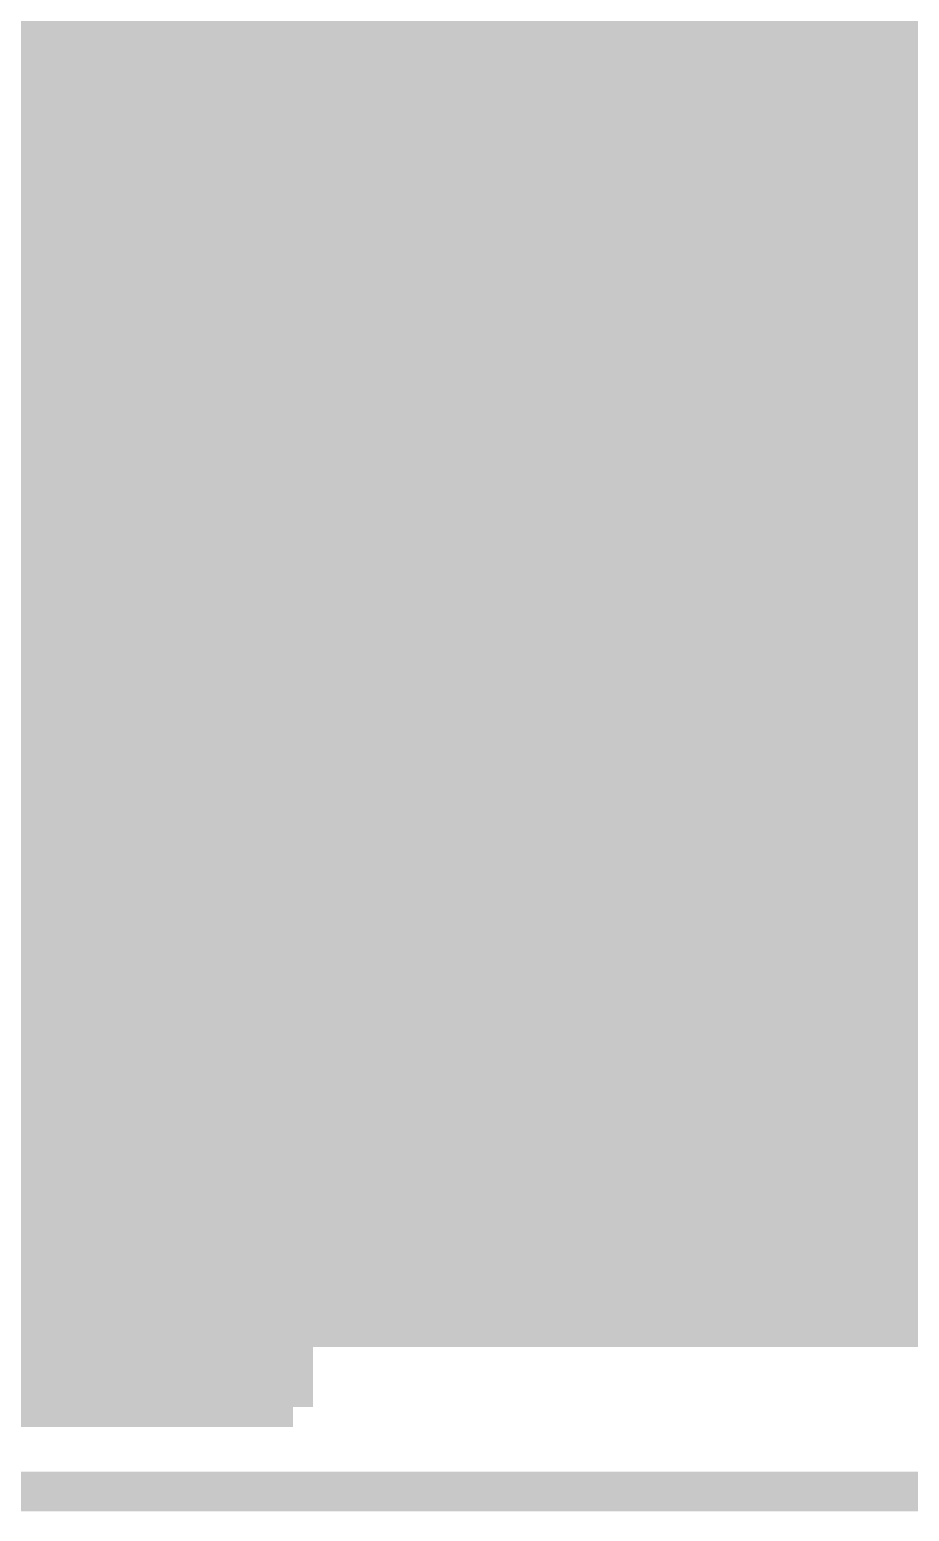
# Model space of a CAD drawing. Extents: x -72 to 72, y -47 to 50.
# Drawn here: x 50.39 to 55.99, y -6.13 to 3.31 of the extents above; entities that cross this region are included whole.
import ezdxf

# ---------------------------------------------------------------- set-up
doc = ezdxf.new("R2010")
doc.units = 0
doc.header["$MEASUREMENT"] = 0
doc.layers.get('0').update_dxf_attribs({"linetype": 'CONTINUOUS'})
for name, color, linetype in [('22-303-0_BOT', 7, 'CONTINUOUS'), ('22-303-0_DRD', 7, 'CONTINUOUS'), ('22-303-0_GND', 6, 'CONTINUOUS'), ('22-303-0_IN1', 4, 'CONTINUOUS'), ('22-303-0_IN2', 3, 'CONTINUOUS'), ('22-303-0_PWR', 5, 'CONTINUOUS'), ('22-303-0_SMB', 10, 'CONTINUOUS'), ('22-303-0_SMT', 14, 'CONTINUOUS'), ('22-303-0_SPB', 9, 'CONTINUOUS'), ('22-303-0_SPT', 12, 'CONTINUOUS'), ('22-303-0_SSB', 11, 'CONTINUOUS'), ('22-303-0_SST', 13, 'CONTINUOUS'), ('22-303-0_TOP', 8, 'CONTINUOUS'), ('THRUHOLE_TAP', 7, 'CONTINUOUS')]:
    doc.layers.add(name, color=color, linetype=linetype)

# ---------------------------------------------------------------- blocks, each defined once
blk = doc.blocks.new('RECTANGLE_9')
blk.add_solid([(0.508, 0.9017), (0.508, -0.9017), (-0.508, 0.9017), (-0.508, -0.9017)])
blk = doc.blocks.new('ROUND_44')
at = {"const_width": 0.29972}
blk.add_lwpolyline([(-0.14986, 0, 1), (0.14986, 0, 1)], format="xyb", close=True, dxfattribs=at)
blk = doc.blocks.new('ROUND_48')
at = {"const_width": 0.29972}
blk.add_lwpolyline([(-0.14986, 0, 1), (0.14986, 0, 1)], format="xyb", close=True, dxfattribs=at)
blk = doc.blocks.new('ROUND_81')
at = {"const_width": 0.0635}
blk.add_lwpolyline([(-0.03175, 0, 1), (0.03175, 0, 1)], format="xyb", close=True, dxfattribs=at)
blk = doc.blocks.new('ROUND_83')
at = {"const_width": 0.50038}
blk.add_lwpolyline([(-0.25019, 0, 1), (0.25019, 0, 1)], format="xyb", close=True, dxfattribs=at)
blk = doc.blocks.new('ROUND_82')
at = {"const_width": 0.50038}
blk.add_lwpolyline([(-0.25019, 0, 1), (0.25019, 0, 1)], format="xyb", close=True, dxfattribs=at)
blk = doc.blocks.new('RECTANGLE_7')
blk.add_solid([(0.8001, 1.6002), (0.8001, -1.6002), (-0.8001, 1.6002), (-0.8001, -1.6002)])
blk = doc.blocks.new('RECTANGLE_35')
blk.add_solid([(0.82423, 0.22479), (0.82423, -0.22479), (-0.82423, 0.22479), (-0.82423, -0.22479)])
blk = doc.blocks.new('ROUND_95')
at = {"const_width": 0.10033}
blk.add_lwpolyline([(-0.050164, 0, 1), (0.050164, 0, 1)], format="xyb", close=True, dxfattribs=at)

msp = doc.modelspace()

# ---------------------------------------------------------------- linework, layer by layer
at = {"layer": '22-303-0_BOT'}
for points, const_width in [([(50.419, 16.891), (50.419, -4.953)], 0.254), ([(50.6476, 16.891), (50.6476, -4.953)], 0.254), ([(50.8762, 16.891), (50.8762, -4.953)], 0.254), ([(51.1048, 16.891), (51.1048, -4.953)], 0.254), ([(51.3334, 16.891), (51.3334, -4.953)], 0.254), ([(51.562, 16.891), (51.562, -4.953)], 0.254), ([(51.7906, 16.891), (51.7906, -4.953)], 0.254), ([(52.0192, 16.891), (52.0192, -4.953)], 0.254), ([(55.6768, 16.891), (55.6768, 2.4765)], 0.254), ([(55.9054, 16.891), (55.9054, 2.4765)], 0.254), ([(53.6194, 9.94156), (53.6194, 1.88722)], 0.254), ([(54.991, 8.9535), (54.991, 2.4765)], 0.254), ([(55.2196, 8.9535), (55.2196, 2.4765)], 0.254), ([(55.4482, 8.9535), (55.4482, 2.4765)], 0.254), ([(52.2478, 6.95706), (52.2478, -4.953)], 0.254), ([(53.848, 6.91134), (53.848, 2.07264)], 0.254), ([(54.7624, 6.79196), (54.7624, 2.4765)], 0.254), ([(54.0766, 6.70306), (54.0766, 2.12852)], 0.254), ([(54.3052, 6.63702), (54.3052, 2.09296)], 0.254), ([(54.5338, 6.65988), (54.5338, 1.94564)], 0.254), ([(52.4764, 3.57378), (52.4764, -4.953)], 0.254), ([(53.3908, 3.51282), (53.3908, -3.79476)], 0.254), ([(52.705, 3.38836), (52.705, -3.8481)], 0.254), ([(53.1622, 3.36804), (53.1622, -3.71856)], 0.254), ([(57.75706, 3.2766), (44.0944, 3.2766)], 0.254), ([(52.9336, 3.33248), (52.9336, -3.7338)], 0.254), ([(57.96534, 3.048), (44.0944, 3.048)], 0.254), ([(70.612, 2.8194), (44.0944, 2.8194)], 0.254), ([(70.612, 2.5908), (44.0944, 2.5908)], 0.254), ([(56.2864, 2.4765), (54.6608, 2.4765)], 0.254), ([(54.6608, 2.4765), (54.6608, 1.7653)], 0.254), ([(54.6608, 2.3622), (44.09186, 2.3622)], 0.254), ([(54.6608, 2.1336), (43.98264, 2.1336)], 0.254), ([(53.6321, 1.905), (43.75404, 1.905)], 0.254), ([(54.6608, 1.905), (54.5719, 1.905)], 0.254), ([(53.5178, 1.6764), (43.52544, 1.6764)], 0.254), ([(55.4736, 1.27), (54.356, 1.27), (54.102, 1.524)], 0.381), ([(53.50256, 1.4478), (43.91914, 1.4478)], 0.254), ([(53.57876, 1.2192), (44.19346, 1.2192)], 0.254), ([(53.6194, 1.16078), (53.6194, -1.03378)], 0.254), ([(53.81752, 0.9906), (44.28236, 0.9906)], 0.254), ([(53.848, 0.97536), (53.848, -0.84836)], 0.254), ([(54.0766, 0.86106), (54.0766, -0.79248)], 0.254), ([(54.6608, 0.762), (44.27982, 0.762)], 0.254), ([(54.3052, 0.77724), (54.3052, -0.82804)], 0.254), ([(54.6608, 0.7747), (54.356, 0.7747)], 0.254), ([(54.5338, 0.7747), (54.5338, -0.97282)], 0.254), ([(54.6608, 0.7747), (54.6608, 0.0635)], 0.254), ([(54.6608, 0.5334), (44.17568, 0.5334)], 0.254), ([(54.6608, 0.3048), (43.84294, 0.3048)], 0.254), ([(61.7601, 0.0762), (44.08424, 0.0762)], 0.254), ([(56.2864, 0.0635), (54.6608, 0.0635)], 0.254), ([(54.7624, 0.0635), (54.7624, -0.6985)], 0.254), ([(54.991, 0.0635), (54.991, -0.6985)], 0.254), ([(55.2196, 0.0635), (55.2196, -0.6985)], 0.254), ([(55.4482, 0.0635), (55.4482, -0.6985)], 0.254), ([(55.6768, 0.0635), (55.6768, -0.6985)], 0.254), ([(55.9054, 0.0635), (55.9054, -0.6985)], 0.254), ([(61.7601, -0.1524), (44.2468, -0.1524)], 0.254), ([(61.7601, -0.381), (44.29252, -0.381)], 0.254), ([(61.7601, -0.6096), (44.2468, -0.6096)], 0.254), ([(56.2864, -0.6985), (54.6608, -0.6985)], 0.254), ([(54.6608, -0.6985), (54.6608, -1.16586)], 0.254), ([(53.87086, -0.8382), (44.31538, -0.8382)], 0.254), ([(54.6608, -0.8382), (54.33314, -0.8382)], 0.254), ([(53.594, -1.0668), (44.31538, -1.0668)], 0.254), ([(54.6608, -1.0668), (54.60746, -1.0668)], 0.254), ([(53.5051, -1.2954), (44.31538, -1.2954)], 0.254), ([(54.102, -1.397), (54.61, -1.905), (55.4736, -1.905)], 0.381), ([(53.51018, -1.524), (44.31538, -1.524)], 0.254), ([(53.61178, -1.7526), (42.51452, -1.7526)], 0.254), ([(53.6194, -1.76022), (53.6194, -4.03352)], 0.254), ([(53.94706, -1.9812), (42.51452, -1.9812)], 0.254), ([(53.848, -1.94564), (53.848, -4.953)], 0.254), ([(53.99532, -1.99136), (54.25948, -2.25552)], 0.254), ([(54.0766, -2.07264), (54.0766, -4.953)], 0.254), ([(54.21376, -2.2098), (44.31538, -2.2098)], 0.254), ([(54.3052, -2.29616), (54.3052, -4.953)], 0.254), ([(54.6608, -2.4384), (44.31538, -2.4384)], 0.254), ([(54.5338, -2.39522), (54.5338, -4.953)], 0.254), ([(54.6608, -2.4003), (54.61, -2.4003)], 0.254), ([(54.6608, -2.4003), (54.6608, -3.1115)], 0.254), ([(54.6608, -2.667), (44.31538, -2.667)], 0.254), ([(54.6608, -2.8956), (44.31538, -2.8956)], 0.254), ([(70.612, -3.1242), (43.9674, -3.1242)], 0.254), ([(56.2864, -3.1115), (54.6608, -3.1115)], 0.254), ([(54.7624, -3.1115), (54.7624, -4.953)], 0.254), ([(54.991, -3.1115), (54.991, -4.953)], 0.254), ([(55.2196, -3.1115), (55.2196, -4.953)], 0.254), ([(55.4482, -3.1115), (55.4482, -4.953)], 0.254), ([(55.6768, -3.1115), (55.6768, -4.953)], 0.254), ([(55.9054, -3.1115), (55.9054, -4.953)], 0.254), ([(70.612, -3.3528), (43.9674, -3.3528)], 0.254), ([(70.612, -3.5814), (44.79544, -3.5814)], 0.254), ([(52.75834, -3.81), (45.02404, -3.81)], 0.254), ([(68.7197, -3.81), (53.41366, -3.81)], 0.254), ([(52.55006, -4.0386), (45.49648, -4.0386)], 0.254), ([(68.52158, -4.0386), (53.62194, -4.0386)], 0.254), ([(52.48402, -4.2672), (45.7327, -4.2672)], 0.254), ([(68.43014, -4.2672), (53.68798, -4.2672)], 0.254), ([(52.50688, -4.4958), (45.81144, -4.4958)], 0.254), ([(68.41236, -4.4958), (53.66258, -4.4958)], 0.254), ([(53.6194, -4.60248), (53.6194, -4.953)], 0.254), ([(52.63896, -4.7244), (45.7962, -4.7244)], 0.254), ([(68.46062, -4.7244), (53.53304, -4.7244)], 0.254), ([(52.705, -4.7879), (52.705, -4.953)], 0.254), ([(53.3908, -4.8387), (53.3908, -4.953)], 0.254), ([(52.9336, -4.9022), (52.9336, -4.953)], 0.254), ([(53.1622, -4.91744), (53.1622, -4.953)], 0.254), ([(68.59016, -4.953), (45.6819, -4.953)], 0.254)]:
    msp.add_lwpolyline(points, dxfattribs=dict(at, const_width=const_width))
at = {"layer": '22-303-0_BOT', "const_width": 0.254}
for points in [[(52.35448, 3.937, 0.4142136), (52.959, 3.33248)], [(52.959, 3.33248, 0.4142136), (53.56352, 3.937)], [(54.102, 2.12852, 0.4142136), (53.49748, 1.524)], [(54.65572, 1.7653, 0.2983671), (54.102, 2.12852)], [(53.49748, 1.524, 0.3633124), (53.99532, 0.9271)], [(54.00548, 0.91948, 0.1989124), (54.356, 0.77429)], [(54.102, -0.79248, 0.4142136), (53.49748, -1.397)], [(54.6608, -1.16586, 0.3034822), (54.102, -0.79248)], [(53.49748, -1.397, 0.3631045), (53.99532, -1.99136)], [(54.25948, -2.25552, 0.1989124), (54.61, -2.40071)], [(53.086, -3.71348, 0.4142136), (52.48148, -4.318)], [(53.69052, -4.318, 0.4142136), (53.086, -3.71348)], [(52.48148, -4.318, 0.4142136), (53.086, -4.92252)], [(53.086, -4.92252, 0.4142136), (53.69052, -4.318)]]:
    msp.add_lwpolyline(points, format="xyb", dxfattribs=at)
at = {"layer": '22-303-0_DRD', "const_width": 0.254}
for points in [[(53.594, 4.572), (52.324, 3.302)], [(53.594, 3.302), (52.324, 4.572)], [(54.737, 2.159), (53.467, 0.889)], [(54.737, 0.889), (53.467, 2.159)], [(54.737, -0.762), (53.467, -2.032)], [(54.737, -2.032), (53.467, -0.762)], [(54.737, -2.032), (53.467, -3.302)], [(54.737, -3.302), (53.467, -2.032)], [(55.626, -2.794), (54.356, -4.064)], [(55.626, -4.064), (54.356, -2.794)], [(53.721, -3.683), (52.451, -4.953)], [(53.721, -4.953), (52.451, -3.683)], [(51.94554, -3.81), (50.67554, -5.08)], [(51.94554, -5.08), (50.67554, -3.81)], [(51.94554, -3.81), (50.67554, -5.08)], [(51.94554, -5.08), (50.67554, -3.81)], [(69.99986, -5.99948), (-69.99986, -5.99948)]]:
    msp.add_lwpolyline(points, dxfattribs=at)
at = {"layer": '22-303-0_GND', "const_width": 0.254}
msp.add_lwpolyline([(69.99986, -5.99948), (-69.99986, -5.99948)], dxfattribs=at)
at = {"layer": '22-303-0_IN2'}
for points, const_width in [([(54.0766, 6.70306), (54.0766, 2.12852)], 0.254), ([(54.7624, 6.7437), (54.7624, -4.953)], 0.254), ([(54.991, 6.7437), (54.991, -4.953)], 0.254), ([(55.2196, 6.7437), (55.2196, -4.953)], 0.254), ([(55.4482, 6.7437), (55.4482, -4.953)], 0.254), ([(55.6768, 6.7437), (55.6768, -4.953)], 0.254), ([(55.9054, 6.7437), (55.9054, -4.953)], 0.254), ([(54.3052, 6.63702), (54.3052, 2.09296)], 0.254), ([(54.5338, 6.65988), (54.5338, 1.94564)], 0.254), ([(24.638, -0.127), (25.273, 0.508), (28.067, 0.508), (28.956, 1.397), (37.084, 1.397), (38.1, 2.413), (42.545, 2.413), (44.323, 4.191), (50.165, 4.191), (51.054, 5.08), (52.07, 5.08), (52.578, 4.572), (53.213, 4.572), (53.594, 4.191), (53.594, 3.683), (53.086, 3.175), (53.086, -4.318)], 0.2032), ([(53.88102, 3.39598), (53.4924, 3.00736)], 0.254), ([(57.75706, 3.2766), (53.76164, 3.2766)], 0.254), ([(53.848, 3.36296), (53.848, 2.07264)], 0.254), ([(52.578, 3.1496), (44.49064, 3.1496)], 0.254), ([(50.419, 3.1496), (50.419, -4.953)], 0.254), ([(50.6476, 3.1496), (50.6476, -4.953)], 0.254), ([(50.8762, 3.1496), (50.8762, -4.953)], 0.254), ([(51.1048, 3.1496), (51.1048, -4.953)], 0.254), ([(51.3334, 3.1496), (51.3334, -4.953)], 0.254), ([(51.562, 3.1496), (51.562, -4.953)], 0.254), ([(51.7906, 3.1496), (51.7906, -4.953)], 0.254), ([(52.0192, 3.1496), (52.0192, -4.953)], 0.254), ([(52.2478, 3.1496), (52.2478, -4.953)], 0.254), ([(52.4764, 3.1496), (52.4764, -4.953)], 0.254), ([(52.6796, 3.1623), (52.6796, -3.87096)], 0.254), ([(53.6194, 3.13436), (53.6194, 1.88722)], 0.254), ([(52.6796, 3.048), (44.38904, 3.048)], 0.254), ([(53.4924, 3.00736), (53.4924, -3.87096)], 0.254), ([(57.96534, 3.048), (53.53304, 3.048)], 0.254), ([(52.6796, 2.8194), (44.16044, 2.8194)], 0.254), ([(70.612, 2.8194), (53.4924, 2.8194)], 0.254), ([(52.6796, 2.5908), (43.93184, 2.5908)], 0.254), ([(70.612, 2.5908), (53.4924, 2.5908)], 0.254), ([(52.6796, 2.3622), (43.70324, 2.3622)], 0.254), ([(70.612, 2.3622), (53.4924, 2.3622)], 0.254), ([(52.6796, 2.1336), (43.47464, 2.1336)], 0.254), ([(70.612, 2.1336), (53.4924, 2.1336)], 0.254), ([(52.6796, 1.905), (43.24604, 1.905)], 0.254), ([(53.6321, 1.905), (53.4924, 1.905)], 0.254), ([(70.612, 1.905), (54.5719, 1.905)], 0.254), ([(52.6796, 1.6764), (42.99458, 1.6764)], 0.254), ([(53.5178, 1.6764), (53.4924, 1.6764)], 0.254), ([(70.612, 1.6764), (54.6862, 1.6764)], 0.254), ([(52.6796, 1.4478), (43.91914, 1.4478)], 0.254), ([(70.612, 1.4478), (54.70144, 1.4478)], 0.254), ([(52.6796, 1.2192), (44.19346, 1.2192)], 0.254), ([(53.57876, 1.2192), (53.4924, 1.2192)], 0.254), ([(70.612, 1.2192), (54.6227, 1.2192)], 0.254), ([(53.6194, 1.16078), (53.6194, -1.03378)], 0.254), ([(54.5338, 1.09982), (54.5338, -0.97282)], 0.254), ([(52.6796, 0.9906), (44.28744, 0.9906)], 0.254), ([(53.81752, 0.9906), (53.4924, 0.9906)], 0.254), ([(53.848, 0.97536), (53.848, -0.84836)], 0.254), ([(54.0766, 0.91948), (54.0766, -0.79248)], 0.254), ([(54.3052, 0.95504), (54.3052, -0.82804)], 0.254), ([(70.612, 0.9906), (54.38648, 0.9906)], 0.254), ([(52.6796, 0.762), (44.51604, 0.762)], 0.254), ([(70.612, 0.762), (53.4924, 0.762)], 0.254), ([(52.6796, 0.5334), (44.74464, 0.5334)], 0.254), ([(70.612, 0.5334), (53.4924, 0.5334)], 0.254), ([(52.6796, 0.3048), (44.85386, 0.3048)], 0.254), ([(61.7601, 0.3048), (53.4924, 0.3048)], 0.254), ([(52.6796, 0.0762), (44.8564, 0.0762)], 0.254), ([(61.7601, 0.0762), (53.4924, 0.0762)], 0.254), ([(52.6796, -0.1524), (44.8564, -0.1524)], 0.254), ([(61.7601, -0.1524), (53.4924, -0.1524)], 0.254), ([(52.6796, -0.381), (44.8564, -0.381)], 0.254), ([(61.7601, -0.381), (53.4924, -0.381)], 0.254), ([(52.6796, -0.6096), (44.8564, -0.6096)], 0.254), ([(61.7601, -0.6096), (53.4924, -0.6096)], 0.254), ([(52.6796, -0.8382), (44.8564, -0.8382)], 0.254), ([(53.87086, -0.8382), (53.4924, -0.8382)], 0.254), ([(61.7601, -0.8382), (54.33314, -0.8382)], 0.254), ([(52.6796, -1.0668), (44.85386, -1.0668)], 0.254), ([(53.594, -1.0668), (53.4924, -1.0668)], 0.254), ([(61.7601, -1.0668), (54.60746, -1.0668)], 0.254), ([(52.6796, -1.2954), (44.74464, -1.2954)], 0.254), ([(61.7601, -1.2954), (54.69636, -1.2954)], 0.254), ([(52.6796, -1.524), (44.51604, -1.524)], 0.254), ([(61.7601, -1.524), (54.69382, -1.524)], 0.254), ([(52.6796, -1.7526), (44.28744, -1.7526)], 0.254), ([(53.61178, -1.7526), (53.4924, -1.7526)], 0.254), ([(53.6194, -1.76022), (53.6194, -4.03352)], 0.254), ([(54.5338, -1.81864), (54.5338, -4.953)], 0.254), ([(70.612, -1.7526), (54.58968, -1.7526)], 0.254), ([(52.6796, -1.9812), (44.05884, -1.9812)], 0.254), ([(53.94706, -1.9812), (53.4924, -1.9812)], 0.254), ([(53.848, -1.94564), (53.848, -4.953)], 0.254), ([(54.0766, -2.00152), (54.0766, -4.953)], 0.254), ([(70.612, -1.9812), (54.25694, -1.9812)], 0.254), ([(54.3052, -1.96596), (54.3052, -4.953)], 0.254), ([(52.6796, -2.2098), (43.83024, -2.2098)], 0.254), ([(70.612, -2.2098), (53.4924, -2.2098)], 0.254), ([(52.6796, -2.4384), (43.60164, -2.4384)], 0.254), ([(70.612, -2.4384), (53.4924, -2.4384)], 0.254), ([(52.6796, -2.667), (43.37304, -2.667)], 0.254), ([(70.612, -2.667), (53.4924, -2.667)], 0.254), ([(52.6796, -2.8956), (43.12158, -2.8956)], 0.254), ([(70.612, -2.8956), (53.4924, -2.8956)], 0.254), ([(52.6796, -3.1242), (35.29584, -3.1242)], 0.254), ([(70.612, -3.1242), (53.4924, -3.1242)], 0.254), ([(52.6796, -3.3528), (35.06724, -3.3528)], 0.254), ([(70.612, -3.3528), (53.4924, -3.3528)], 0.254), ([(52.6796, -3.5814), (34.83864, -3.5814)], 0.254), ([(70.612, -3.5814), (53.4924, -3.5814)], 0.254), ([(52.6796, -3.81), (34.61004, -3.81)], 0.254), ([(70.612, -3.81), (53.4924, -3.81)], 0.254), ([(52.55006, -4.0386), (45.49648, -4.0386)], 0.254), ([(70.612, -4.0386), (53.62194, -4.0386)], 0.254), ([(52.48402, -4.2672), (45.7327, -4.2672)], 0.254), ([(70.612, -4.2672), (53.68798, -4.2672)], 0.254), ([(52.50688, -4.4958), (45.81144, -4.4958)], 0.254), ([(70.612, -4.4958), (53.66258, -4.4958)], 0.254), ([(53.6194, -4.60248), (53.6194, -4.953)], 0.254), ([(52.63896, -4.7244), (45.7962, -4.7244)], 0.254), ([(70.612, -4.7244), (53.53304, -4.7244)], 0.254), ([(52.705, -4.7879), (52.705, -4.953)], 0.254), ([(53.3908, -4.8387), (53.3908, -4.953)], 0.254), ([(52.9336, -4.9022), (52.9336, -4.953)], 0.254), ([(53.1622, -4.91744), (53.1622, -4.953)], 0.254), ([(70.612, -4.953), (45.6819, -4.953)], 0.254)]:
    msp.add_lwpolyline(points, dxfattribs=dict(at, const_width=const_width))
at = {"layer": '22-303-0_IN2', "const_width": 0.254}
for points in [[(53.88102, 3.39598, 0.1989124), (53.99991, 3.683)], [(52.578, 3.1496, 0.063222), (52.67955, 3.16249)], [(52.578, 3.1496, 0.063222), (52.67955, 3.16249)], [(54.102, 2.12852, 0.4142136), (53.49748, 1.524)], [(54.70652, 1.524, 0.4142136), (54.102, 2.12852)], [(53.49748, 1.524, 0.4142136), (54.102, 0.91948)], [(54.102, 0.91948, 0.4142136), (54.70652, 1.524)], [(54.102, -0.79248, 0.4142136), (53.49748, -1.397)], [(54.70652, -1.397, 0.4142136), (54.102, -0.79248)], [(53.49748, -1.397, 0.4142136), (54.102, -2.00152)], [(54.102, -2.00152, 0.4142136), (54.70652, -1.397)], [(52.6796, -3.87096, 0.2113087), (52.48184, -4.318)], [(53.69052, -4.318, 0.2113092), (53.49264, -3.87069)], [(52.48148, -4.318, 0.4142136), (53.086, -4.92252)], [(53.086, -4.92252, 0.4142136), (53.69052, -4.318)]]:
    msp.add_lwpolyline(points, format="xyb", dxfattribs=at)
at = {"layer": '22-303-0_PWR', "const_width": 0.254}
msp.add_lwpolyline([(69.99986, -5.99948), (-69.99986, -5.99948)], dxfattribs=at)
at = {"layer": '22-303-0_SMB', "const_width": 0.254}
for points in [[(50.3682, 17.272), (50.3682, -5.461)], [(50.5968, 17.272), (50.5968, -5.461)], [(50.8254, 17.272), (50.8254, -5.461)], [(51.054, 17.272), (51.054, -5.461)], [(51.2826, 17.272), (51.2826, -5.461)], [(51.5112, 17.272), (51.5112, -5.461)], [(51.7398, 17.272), (51.7398, -5.461)], [(51.9684, 17.272), (51.9684, -5.461)], [(52.07, 8.001), (52.07, 3.175)], [(52.07, 3.3274), (44.45, 3.3274)], [(53.34, 3.0988), (44.45, 3.0988)], [(53.34, 3.175), (52.07, 3.175)], [(52.197, 3.175), (52.197, -3.302)], [(52.4256, 3.175), (52.4256, -3.302)], [(52.6542, 3.175), (52.6542, -3.302)], [(52.8828, 3.175), (52.8828, -3.302)], [(53.1114, 3.175), (53.1114, -3.302)], [(53.34, 3.175), (53.34, -3.302)], [(53.34, 2.8702), (44.45, 2.8702)], [(53.34, 2.6416), (44.45, 2.6416)], [(53.34, 2.413), (44.45, 2.413)], [(53.34, 2.1844), (44.45, 2.1844)], [(53.34, 1.9558), (44.45, 1.9558)], [(53.34, 1.7272), (44.45, 1.7272)], [(53.34, 1.4986), (44.45, 1.4986)], [(53.34, 1.27), (44.45, 1.27)], [(53.34, 1.0414), (44.45, 1.0414)], [(53.34, 0.8128), (44.45, 0.8128)], [(53.34, 0.5842), (44.45, 0.5842)], [(53.34, 0.3556), (44.45, 0.3556)], [(53.34, 0.127), (44.45, 0.127)], [(53.34, -0.1016), (44.45, -0.1016)], [(53.34, -0.3302), (44.45, -0.3302)], [(53.34, -0.5588), (44.45, -0.5588)], [(53.34, -0.7874), (44.45, -0.7874)], [(53.34, -1.016), (44.45, -1.016)], [(53.34, -1.2446), (44.45, -1.2446)], [(53.34, -1.4732), (44.45, -1.4732)], [(53.34, -1.7018), (44.45, -1.7018)], [(53.34, -1.9304), (44.45, -1.9304)], [(53.34, -2.159), (44.45, -2.159)], [(53.34, -2.3876), (44.45, -2.3876)], [(53.34, -2.6162), (44.45, -2.6162)], [(53.34, -2.8448), (44.45, -2.8448)], [(53.34, -3.0734), (44.45, -3.0734)], [(52.07, -3.302), (44.45, -3.302)], [(52.07, -3.302), (52.07, -5.461)], [(53.34, -3.302), (52.07, -3.302)], [(52.07, -3.5306), (46.101, -3.5306)], [(52.07, -3.7592), (46.101, -3.7592)], [(52.07, -3.9878), (46.101, -3.9878)], [(52.07, -4.2164), (46.101, -4.2164)], [(52.07, -4.445), (46.101, -4.445)], [(52.07, -4.6736), (46.101, -4.6736)], [(52.07, -4.9022), (46.101, -4.9022)], [(52.07, -5.1308), (46.101, -5.1308)], [(52.07, -5.3594), (46.101, -5.3594)], [(52.07, -5.461), (46.482, -5.461)]]:
    msp.add_lwpolyline(points, dxfattribs=at)
at = {"layer": '22-303-0_SSB', "const_width": 0.1524}
for points in [[(59.817, -0.127), (59.817, 2.667), (54.483, 2.667), (54.483, -0.127), (59.817, -0.127)], [(59.817, -3.302), (59.817, -0.508), (54.483, -0.508), (54.483, -3.302), (59.817, -3.302)]]:
    msp.add_lwpolyline(points, dxfattribs=at)
at = {"layer": '22-303-0_SST'}
for points, const_width in [([(52.48402, -4.22402), (52.48402, 4.22402), (46.95952, 4.22402), (46.6344, 3.8989), (46.30928, 4.22402), (44.3611, 4.22402), (44.03598, 3.8989), (44.03598, -4.22402), (52.48402, -4.22402)], 0.20066), ([(55.38724, 3.00736), (55.38724, 3.29692), (54.51602, 3.29692), (53.21808, 1.99898), (53.21808, -3.29692), (55.3974, -3.29692), (55.3974, -2.95656)], 0.1524)]:
    msp.add_lwpolyline(points, dxfattribs=dict(at, const_width=const_width))
at = {"layer": '22-303-0_SST', "const_width": 0.1524}
for points in [[(56.515, 3.1496, 0.4142136), (53.3654, 0)], [(53.3654, 0, 0.4142136), (56.515, -3.1496)]]:
    msp.add_lwpolyline(points, format="xyb", dxfattribs=at)
at = {"layer": '22-303-0_TOP'}
for points, const_width in [([(51.31054, 2.27584), (52.69484, 2.27584), (57.15, 6.731), (61.468, 6.731), (62.103, 6.096), (62.103, 0.127), (62.865, -0.635)], 0.381), ([(56.515, 2.49936), (56.515, 3.28422), (57.89168, 4.699), (58.293, 4.699)], 1.27), ([(51.31054, 2.92354), (51.308, 2.92354), (51.308, 2.921), (52.451, 2.921), (52.959, 3.429), (52.959, 3.937)], 0.2032), ([(56.515, 2.49936), (56.515, 2.413), (56.007, 2.921), (54.356, 2.921), (53.0606, 1.6256), (51.31054, 1.6256)], 0.381), ([(51.31054, 1.6256), (50.3936, 1.6256), (50.165, 1.397), (50.165, -1.397), (50.3936, -1.6256), (51.31054, -1.6256)], 0.2032), ([(54.102, 1.524), (53.55336, 0.97536), (51.31054, 0.97536)], 0.381), ([(51.31054, 0.32512), (59.11088, 0.32512), (61.595, -2.159), (63.881, -2.159), (64.86398, -1.17602), (64.86398, -0.635)], 0.381), ([(51.31054, -0.32512), (58.74512, -0.32512), (61.214, -2.794), (64.897, -2.794), (66.8655, -0.8255), (66.8655, -0.635)], 0.381), ([(51.31054, -2.27584), (52.44084, -2.27584), (54.864, -4.699), (59.436, -4.699), (60.706, -3.429), (66.294, -3.429), (68.86448, -0.85852), (68.86448, -0.635)], 0.381), ([(55.4101, -0.82042), (54.28234, -0.82042)], 0.254), ([(55.4101, -0.8382), (54.33314, -0.8382)], 0.254), ([(54.5338, -0.82042), (54.5338, -0.97282)], 0.254), ([(54.7624, -0.82042), (54.7624, -3.89636)], 0.254), ([(54.991, -0.82042), (54.991, -4.12496)], 0.254), ([(55.2196, -0.82042), (55.2196, -4.2037)], 0.254), ([(55.4101, -0.82042), (55.4101, -4.2037)], 0.254), ([(51.31054, -0.97536), (53.68036, -0.97536), (54.102, -1.397)], 0.381), ([(55.4101, -1.0668), (54.60746, -1.0668)], 0.254), ([(55.4101, -1.2954), (54.69636, -1.2954)], 0.254), ([(52.4383, -1.47066), (52.4383, -1.50368)], 0.254), ([(53.47462, -1.47066), (52.4383, -1.47066)], 0.254), ([(52.4383, -1.50368), (52.4383, -1.74498)], 0.254), ([(53.51018, -1.524), (52.4383, -1.524)], 0.254), ([(52.4764, -1.47066), (52.4764, -1.78054)], 0.254), ([(52.705, -1.47066), (52.705, -1.85674)], 0.254), ([(52.9336, -1.47066), (52.9336, -2.06756)], 0.254), ([(53.1622, -1.47066), (53.1622, -2.29616)], 0.254), ([(53.3908, -1.47066), (53.3908, -2.52476)], 0.254), ([(53.47462, -1.47066), (53.5051, -1.50114)], 0.254), ([(55.4101, -1.524), (54.69382, -1.524)], 0.254), ([(52.4383, -1.74498), (52.4383, -1.78054)], 0.254), ([(53.61178, -1.7526), (52.4383, -1.7526)], 0.254), ([(53.6194, -1.76022), (53.6194, -2.75336)], 0.254), ([(54.5338, -1.81864), (54.5338, -3.66776)], 0.254), ([(55.4101, -1.7526), (54.58968, -1.7526)], 0.254), ([(52.7939, -1.92786), (55.06974, -4.2037)], 0.254), ([(53.94706, -1.9812), (52.84724, -1.9812)], 0.254), ([(53.848, -1.94564), (53.848, -2.98196)], 0.254), ([(54.0766, -2.00152), (54.0766, -3.21056)], 0.254), ([(55.4101, -1.9812), (54.25694, -1.9812)], 0.254), ([(54.3052, -1.96596), (54.3052, -3.43916)], 0.254), ([(55.4101, -2.2098), (53.07584, -2.2098)], 0.254), ([(55.4101, -2.4384), (53.30444, -2.4384)], 0.254), ([(55.4101, -2.49936), (56.515, -2.49936)], 0.254), ([(55.4101, -2.667), (53.53304, -2.667)], 0.254), ([(53.086, -4.318), (52.832, -4.064), (52.832, -3.556), (52.19954, -2.92354), (51.31054, -2.92354)], 0.2032), ([(55.4101, -2.8956), (53.76164, -2.8956)], 0.254), ([(55.4101, -3.1242), (53.99024, -3.1242)], 0.254), ([(55.4101, -3.3528), (54.21884, -3.3528)], 0.254), ([(51.31054, -3.57378), (51.31054, -4.445)], 0.381), ([(51.31054, -4.445), (51.31054, -3.57378)], 0.381), ([(50.18024, -3.57378), (51.31054, -3.57378)], 0.254), ([(51.31054, -4.10464), (51.31054, -3.57378)], 0.254), ([(55.4101, -3.5814), (54.44744, -3.5814)], 0.254), ([(52.4256, -3.72364), (52.4256, -4.064)], 0.254), ([(55.4101, -3.81), (54.67604, -3.81)], 0.254), ([(55.4101, -4.0386), (54.90464, -4.0386)], 0.254), ([(52.42814, -4.10464), (50.18024, -4.10464)], 0.254), ([(50.419, -4.10464), (50.419, -4.953)], 0.254), ([(50.6476, -4.10464), (50.6476, -4.953)], 0.254), ([(50.8762, -4.10464), (50.8762, -4.953)], 0.254), ([(51.1048, -4.10464), (51.1048, -4.953)], 0.254), ([(51.3334, -4.10464), (51.3334, -4.953)], 0.254), ([(51.562, -4.10464), (51.562, -4.953)], 0.254), ([(51.7906, -4.10464), (51.7906, -4.953)], 0.254), ([(52.0192, -4.10464), (52.0192, -4.953)], 0.254), ([(52.2478, -4.10464), (52.2478, -4.953)], 0.254), ([(52.47894, -4.2672), (46.59884, -4.2672)], 0.254), ([(52.4764, -4.25958), (52.4764, -4.953)], 0.254), ([(52.48402, -4.27228), (52.48229, -4.318)], 0.254), ([(53.6829, -4.2164), (54.41696, -4.953)], 0.254), ([(53.73116, -4.2672), (53.68798, -4.2672)], 0.254), ([(55.4101, -4.2037), (55.06974, -4.2037)], 0.254), ([(53.848, -4.38404), (53.848, -4.953)], 0.254), ([(52.50688, -4.4958), (46.37024, -4.4958)], 0.254), ([(53.95976, -4.4958), (53.66258, -4.4958)], 0.254), ([(53.6194, -4.60248), (53.6194, -4.953)], 0.254), ([(54.0766, -4.61264), (54.0766, -4.953)], 0.254), ([(52.63896, -4.7244), (46.14164, -4.7244)], 0.254), ([(54.18836, -4.7244), (53.53304, -4.7244)], 0.254), ([(52.705, -4.7879), (52.705, -4.953)], 0.254), ([(53.3908, -4.8387), (53.3908, -4.953)], 0.254), ([(54.3052, -4.84124), (54.3052, -4.953)], 0.254), ([(52.9336, -4.9022), (52.9336, -4.953)], 0.254), ([(53.1622, -4.91744), (53.1622, -4.953)], 0.254), ([(54.41696, -4.953), (45.86224, -4.953)], 0.254)]:
    msp.add_lwpolyline(points, dxfattribs=dict(at, const_width=const_width))
at = {"layer": '22-303-0_TOP', "const_width": 0.254}
for points in [[(54.70652, -1.397, 0.3279706), (54.28234, -0.82042)], [(54.102, -2.00152, 0.4142136), (54.70652, -1.397)], [(53.5051, -1.50114, 0.3644828), (54.102, -2.00406)], [(52.78882, -1.92532, 0.1979675), (52.44084, -1.78192)], [(52.42814, -4.10464, 0.110205), (52.48372, -4.27246)], [(52.42814, -4.10464, 0.110205), (52.48372, -4.27246)], [(53.69052, -4.318, 0.042175), (53.68195, -4.21656)], [(52.48148, -4.318, 0.4142136), (53.086, -4.92252)], [(53.086, -4.92252, 0.4142136), (53.69052, -4.318)]]:
    msp.add_lwpolyline(points, format="xyb", dxfattribs=at)

# ---------------------------------------------------------------- block references
at = {"layer": '22-303-0_BOT'}
for name, p in [('RECTANGLE_9', (55.4736, 1.27)), ('ROUND_48', (54.102, 1.524)), ('RECTANGLE_9', (55.4736, -1.905)), ('ROUND_48', (54.102, -1.397)), ('ROUND_44', (54.102, -2.667)), ('ROUND_44', (54.991, -3.429)), ('ROUND_48', (53.086, -4.318)), ('ROUND_48', (51.31054, -4.445))]:
    msp.add_blockref(name, p, dxfattribs=at)
at = {"layer": '22-303-0_GND'}
for name, p in [('ROUND_83', (54.102, 1.524)), ('ROUND_83', (54.102, -1.397)), ('ROUND_81', (54.102, -2.667)), ('ROUND_81', (54.991, -3.429)), ('ROUND_83', (53.086, -4.318)), ('ROUND_81', (51.31054, -4.445))]:
    msp.add_blockref(name, p, dxfattribs=at)
at = {"layer": '22-303-0_IN1'}
for name, p in [('ROUND_48', (54.102, 1.524)), ('ROUND_48', (54.102, -1.397)), ('ROUND_44', (54.102, -2.667)), ('ROUND_44', (54.991, -3.429)), ('ROUND_48', (53.086, -4.318)), ('ROUND_48', (51.31054, -4.445))]:
    msp.add_blockref(name, p, dxfattribs=at)
at = {"layer": '22-303-0_IN2'}
for name, p in [('ROUND_48', (54.102, 1.524)), ('ROUND_48', (54.102, -1.397)), ('ROUND_44', (54.102, -2.667)), ('ROUND_44', (54.991, -3.429)), ('ROUND_48', (53.086, -4.318)), ('ROUND_48', (51.31054, -4.445))]:
    msp.add_blockref(name, p, dxfattribs=at)
at = {"layer": '22-303-0_PWR'}
for name, p in [('ROUND_83', (54.102, 1.524)), ('ROUND_83', (54.102, -1.397)), ('ROUND_82', (54.102, -2.667)), ('ROUND_82', (54.991, -3.429)), ('ROUND_83', (53.086, -4.318)), ('ROUND_82', (51.31054, -4.445))]:
    msp.add_blockref(name, p, dxfattribs=at)
at = {"layer": '22-303-0_SMB'}
for p in [(55.4736, 1.27), (55.4736, -1.905)]:
    msp.add_blockref('RECTANGLE_9', p, dxfattribs=at)
at = {"layer": '22-303-0_SMT'}
for name, p in [('RECTANGLE_7', (56.515, 2.49936)), ('RECTANGLE_35', (51.31054, 2.92354)), ('RECTANGLE_35', (51.31054, 2.27584)), ('RECTANGLE_35', (51.31054, 1.6256)), ('RECTANGLE_35', (51.31054, 0.97536)), ('RECTANGLE_35', (51.31054, 0.32512)), ('RECTANGLE_35', (51.31054, -0.32512)), ('RECTANGLE_35', (51.31054, -0.97536)), ('RECTANGLE_7', (56.515, -2.49936)), ('RECTANGLE_35', (51.31054, -1.6256)), ('RECTANGLE_35', (51.31054, -2.27584)), ('RECTANGLE_35', (51.31054, -2.92354)), ('RECTANGLE_35', (51.31054, -3.57378))]:
    msp.add_blockref(name, p, dxfattribs=at)
at = {"layer": '22-303-0_SPB'}
for p in [(55.4736, 1.27), (55.4736, -1.905)]:
    msp.add_blockref('RECTANGLE_9', p, dxfattribs=at)
at = {"layer": '22-303-0_SPT'}
for name, p in [('RECTANGLE_7', (56.515, 2.49936)), ('RECTANGLE_35', (51.31054, 2.92354)), ('RECTANGLE_35', (51.31054, 2.27584)), ('RECTANGLE_35', (51.31054, 1.6256)), ('RECTANGLE_35', (51.31054, 0.97536)), ('RECTANGLE_35', (51.31054, 0.32512)), ('RECTANGLE_35', (51.31054, -0.32512)), ('RECTANGLE_35', (51.31054, -0.97536)), ('RECTANGLE_7', (56.515, -2.49936)), ('RECTANGLE_35', (51.31054, -1.6256)), ('RECTANGLE_35', (51.31054, -2.27584)), ('RECTANGLE_35', (51.31054, -2.92354)), ('RECTANGLE_35', (51.31054, -3.57378))]:
    msp.add_blockref(name, p, dxfattribs=at)
at = {"layer": '22-303-0_TOP'}
for name, p in [('RECTANGLE_7', (56.515, 2.49936)), ('RECTANGLE_35', (51.31054, 2.92354)), ('RECTANGLE_35', (51.31054, 2.27584)), ('RECTANGLE_35', (51.31054, 1.6256)), ('ROUND_48', (54.102, 1.524)), ('RECTANGLE_35', (51.31054, 0.97536)), ('RECTANGLE_35', (51.31054, 0.32512)), ('RECTANGLE_35', (51.31054, -0.32512)), ('RECTANGLE_35', (51.31054, -0.97536)), ('RECTANGLE_7', (56.515, -2.49936)), ('ROUND_48', (54.102, -1.397)), ('RECTANGLE_35', (51.31054, -1.6256)), ('RECTANGLE_35', (51.31054, -2.27584)), ('ROUND_44', (54.102, -2.667)), ('RECTANGLE_35', (51.31054, -2.92354)), ('ROUND_44', (54.991, -3.429)), ('RECTANGLE_35', (51.31054, -3.57378)), ('ROUND_48', (53.086, -4.318)), ('ROUND_48', (51.31054, -4.445))]:
    msp.add_blockref(name, p, dxfattribs=at)
at = {"layer": 'THRUHOLE_TAP'}
for p in [(54.102, 1.524), (54.102, -1.397), (54.102, -2.667), (54.991, -3.429), (53.086, -4.318), (51.31054, -4.445)]:
    msp.add_blockref('ROUND_95', p, dxfattribs=at)

doc.saveas('drawing.dxf')
